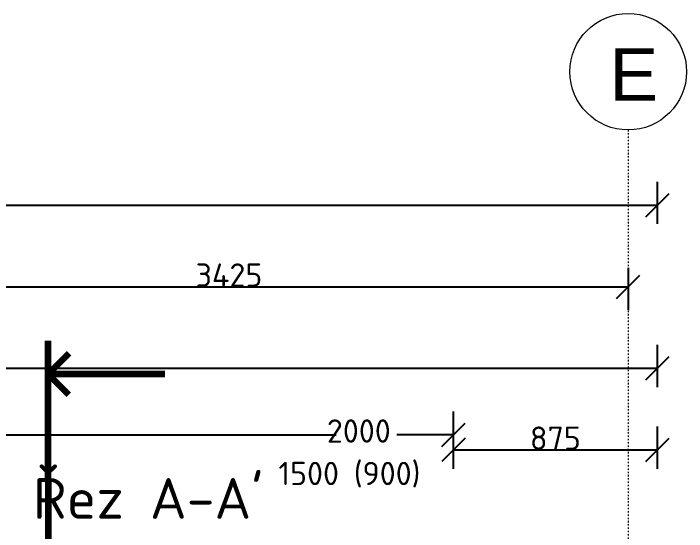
# Model space of a CAD drawing. Extents: x 43000 to 200282, y 3579 to 63943.
# Drawn here: x 59344 to 62230, y 24282 to 26506 of the extents above; entities that cross this region are included whole.
import ezdxf

# ---------------------------------------------------------------- set-up
doc = ezdxf.new("R2010")
doc.units = 0
doc.header["$MEASUREMENT"] = 0
doc.linetypes.add('Bodkočiarkovaná 6mm', pattern=[14, 6, -4, 0, -4])
doc.linetypes.add('Čiarkovaná rez', pattern=[11, 7, -2, 0, -2])
doc.layers.get('Defpoints').update_dxf_attribs({"color": 242, "linetype": 'CONTINUOUS'})
for name, color, linetype, lineweight in [('Dimensions', 7, 'CONTINUOUS', 9), ('Grids', 7, 'CONTINUOUS', 9), ('Grids-1', 7, 'Bodkočiarkovaná 6mm', 9), ('Sections', 7, 'CONTINUOUS', 9), ('Sections-1', 7, 'Čiarkovaná rez', 100), ('Sections-2', 7, 'CONTINUOUS', 100), ('Window Tags', 7, 'CONTINUOUS', 9)]:
    doc.layers.add(name, color=color, linetype=linetype, lineweight=lineweight)
doc.layers.add('koty', color=7, linetype='CONTINUOUS')
doc.styles.add('ISOCPEUR', font='arial.ttf')
doc.styles.add('ISOCPEUR_2', font='isocpeur.ttf', dxfattribs={"height": 100})
doc.styles.add('ISOCPEUR_B', font='', dxfattribs={"height": 175})
doc.styles.get('ISOCPEUR_B').set_extended_font_data('ISOCPEUR', bold=True)
doc.dimstyles.new('CS_Priebežná_-_2_0_mm__stavbárska_čiarka_čERVENA', dxfattribs={"dimscale": 304.8, "dimtxt": 99.598118, "dimasz": 0.328084, "dimexe": 0.328084, "dimexo": 0.0625, "dimgap": 0, "dimtad": 1, "dimdec": 0, "dimrnd": 5, "dimzin": 0, "dimdsep": 46, "dimtxsty": 'ISOCPEUR_2', "dimblk1": 'OBLIQUE', "dimblk2": 'OBLIQUE', "dimsah": 1, "dimcen": 0.09, "dimazin": 0, "dimtfac": 1, "dimtdec": 4, "dimtix": 1, "dimtmove": 0, "dimatfit": 3, "dimfxl": 0.328084, "dimfxlon": 1, "dimtvp": 1, "dimtolj": 1, "dimtzin": 0, "dimarcsym": 2})
doc.dimstyles.new('CS_Priebežná_-_2_0_mm__stavbárska_čiarka_čERVENA_1', dxfattribs={"dimscale": 304.8, "dimtxt": 99.598118, "dimasz": 0.328084, "dimexe": 0.328084, "dimexo": 0.0625, "dimgap": 0, "dimtad": 1, "dimdec": 0, "dimrnd": 5, "dimzin": 0, "dimdsep": 46, "dimtxsty": 'ISOCPEUR_2', "dimblk1": 'OBLIQUE', "dimblk2": 'OBLIQUE', "dimsah": 1, "dimcen": 0.09, "dimazin": 0, "dimtfac": 1, "dimtdec": 4, "dimtix": 1, "dimtmove": 2, "dimatfit": 3, "dimfxl": 0.328084, "dimfxlon": 1, "dimtvp": 1, "dimtolj": 1, "dimtzin": 0, "dimarcsym": 2})

# ---------------------------------------------------------------- blocks, each defined once
blk = doc.blocks.new('Grid - 10mm-533212-PODLAHA 1NP')
at = {"layer": 'Grids'}
blk.add_circle((0, 0), 5, dxfattribs=at)
blk = doc.blocks.new('Section - Názov pohladu vlavo-25017-PODLAHA 1NP')
at = {"layer": 'Sections-2'}
for p, q in [((0, 0), (-12, 0)), ((-9.143, 0), (-10.939, -1.797)), ((-9.143, 0), (-7.399, -1.744)), ((-9.143, -10), (-9.143, 0))]:
    blk.add_line(p, q, dxfattribs=at)
blk = doc.blocks.new('_Oblique')
at = {"layer": 'koty', "color": 0, "lineweight": -2}
blk.add_line((-0.5, -0.5), (0.5, 0.5), dxfattribs=at)
blk = doc.blocks.new('*D391')
at = {"layer": 'Defpoints', "color": 0, "transparency": 16777216}
for p in [(62105.2, 24983), (54055.2, 24883), (62105.2, 24883)]:
    blk.add_point(p, dxfattribs=at)
at = {"layer": 'Dimensions', "color": 0, "lineweight": -2, "transparency": 16777216}
for p, q in [((54055.2, 24902.1), (54055.2, 25083)), ((62105.2, 24902.1), (62105.2, 25083)), ((54055.2, 24983), (62105.2, 24983))]:
    blk.add_line(p, q, dxfattribs=at)
at = {"layer": 'Dimensions', "color": 0, "lineweight": -2, "transparency": 16777216, "xscale": 100, "yscale": 100, "zscale": 100, "rotation": 180}
blk.add_blockref('_Oblique', (54055.2, 24983), dxfattribs=at)
at = {"layer": 'Dimensions', "color": 0, "lineweight": -2, "transparency": 16777216, "xscale": 100, "yscale": 100, "zscale": 100}
blk.add_blockref('_Oblique', (62105.2, 24983), dxfattribs=at)
at = {"layer": 'Dimensions', "color": 0, "transparency": 16777216, "insert": (58080.2, 25033), "char_height": 100, "width": 340.166, "attachment_point": 5, "style": 'ISOCPEUR_2'}
blk.add_mtext('\\A1;8050', dxfattribs=at)
blk = doc.blocks.new('*D392')
at = {"layer": 'Defpoints', "color": 0, "transparency": 16777216}
for p in [(62105.2, 25683), (46369.8, 25583), (62105.2, 25583)]:
    blk.add_point(p, dxfattribs=at)
at = {"layer": 'Dimensions', "color": 0, "lineweight": -2, "transparency": 16777216}
for p, q in [((46369.8, 25602.1), (46369.8, 25783)), ((62105.2, 25602.1), (62105.2, 25783)), ((46369.8, 25683), (62105.2, 25683))]:
    blk.add_line(p, q, dxfattribs=at)
at = {"layer": 'Dimensions', "color": 0, "lineweight": -2, "transparency": 16777216, "xscale": 100, "yscale": 100, "zscale": 100, "rotation": 180}
blk.add_blockref('_Oblique', (46369.8, 25683), dxfattribs=at)
at = {"layer": 'Dimensions', "color": 0, "lineweight": -2, "transparency": 16777216, "xscale": 100, "yscale": 100, "zscale": 100}
blk.add_blockref('_Oblique', (62105.2, 25683), dxfattribs=at)
at = {"layer": 'Dimensions', "color": 0, "transparency": 16777216, "insert": (54237.5, 25733), "char_height": 100, "width": 399.925, "attachment_point": 5, "style": 'ISOCPEUR_2'}
blk.add_mtext('\\A1;15735', dxfattribs=at)
blk = doc.blocks.new('*D396')
at = {"layer": 'Defpoints', "color": 0, "transparency": 16777216}
for p in [(58555.3, 25433), (61980.2, 25433), (61980.2, 25333)]:
    blk.add_point(p, dxfattribs=at)
at = {"layer": 'Dimensions', "color": 0, "lineweight": -2, "transparency": 16777216}
for p, q in [((58555.3, 25414), (58555.3, 25233)), ((61980.2, 25414), (61980.2, 25233)), ((58555.3, 25333), (61980.2, 25333))]:
    blk.add_line(p, q, dxfattribs=at)
at = {"layer": 'Dimensions', "color": 0, "lineweight": -2, "transparency": 16777216, "xscale": 100, "yscale": 100, "zscale": 100, "rotation": 180}
blk.add_blockref('_Oblique', (58555.3, 25333), dxfattribs=at)
at = {"layer": 'Dimensions', "color": 0, "lineweight": -2, "transparency": 16777216, "xscale": 100, "yscale": 100, "zscale": 100}
blk.add_blockref('_Oblique', (61980.2, 25333), dxfattribs=at)
at = {"layer": 'Dimensions', "color": 0, "transparency": 16777216, "insert": (60267.8, 25383), "char_height": 100, "width": 351.658, "attachment_point": 5, "style": 'ISOCPEUR_2'}
blk.add_mtext('\\A1;3425', dxfattribs=at)
blk = doc.blocks.new('*D412')
at = {"layer": 'Defpoints', "color": 0, "transparency": 16777216}
for p in [(61230.2, 24697), (59230.2, 24533), (61230.2, 24533)]:
    blk.add_point(p, dxfattribs=at)
at = {"layer": 'Dimensions', "color": 0, "lineweight": -2, "transparency": 16777216}
for p, q in [((59230.2, 24552.1), (59230.2, 24797)), ((61230.2, 24552.1), (61230.2, 24797)), ((59230.2, 24697), (60728, 24697)), ((61230.2, 24697), (60988, 24697))]:
    blk.add_line(p, q, dxfattribs=at)
at = {"layer": 'Dimensions', "color": 0, "lineweight": -2, "transparency": 16777216, "xscale": 100, "yscale": 100, "zscale": 100, "rotation": 180}
blk.add_blockref('_Oblique', (59230.2, 24697), dxfattribs=at)
at = {"layer": 'Dimensions', "color": 0, "lineweight": -2, "transparency": 16777216, "xscale": 100, "yscale": 100, "zscale": 100}
blk.add_blockref('_Oblique', (61230.2, 24697), dxfattribs=at)
at = {"layer": 'Dimensions', "color": 0, "transparency": 16777216, "insert": (60687.9, 24763.7), "char_height": 100, "width": 340.166, "attachment_point": 1, "line_spacing_factor": 1.149209, "style": 'ISOCPEUR_2'}
blk.add_mtext('\\A1;2000', dxfattribs=at)
blk = doc.blocks.new('*D413')
at = {"layer": 'Defpoints', "color": 0, "transparency": 16777216}
for p in [(62105.2, 24633), (61230.2, 24533), (62105.2, 24533)]:
    blk.add_point(p, dxfattribs=at)
at = {"layer": 'Dimensions', "color": 0, "lineweight": -2, "transparency": 16777216}
for p, q in [((61230.2, 24552.1), (61230.2, 24733)), ((62105.2, 24552.1), (62105.2, 24733)), ((61230.2, 24633), (62105.2, 24633))]:
    blk.add_line(p, q, dxfattribs=at)
at = {"layer": 'Dimensions', "color": 0, "lineweight": -2, "transparency": 16777216, "xscale": 100, "yscale": 100, "zscale": 100, "rotation": 180}
blk.add_blockref('_Oblique', (61230.2, 24633), dxfattribs=at)
at = {"layer": 'Dimensions', "color": 0, "lineweight": -2, "transparency": 16777216, "xscale": 100, "yscale": 100, "zscale": 100}
blk.add_blockref('_Oblique', (62105.2, 24633), dxfattribs=at)
at = {"layer": 'Dimensions', "color": 0, "transparency": 16777216, "insert": (61667.7, 24683), "char_height": 100, "width": 255.124, "attachment_point": 5, "style": 'ISOCPEUR_2'}
blk.add_mtext('\\A1;875', dxfattribs=at)

msp = doc.modelspace()

# ---------------------------------------------------------------- linework, layer by layer
at = {"layer": 'Grids-1'}
msp.add_line((61980.2, 26005.6), (61980.2, 8226.1), dxfattribs=at)
at = {"layer": 'Sections-2'}
msp.add_line((59492.4, 24501.1), (59492.4, 22287), dxfattribs=at)

# ---------------------------------------------------------------- block references
at = {"layer": 'Grids', "xscale": 49.99999999999998, "yscale": 49.99999999999998, "zscale": 49.99999999999998, "rotation": 180}
msp.add_blockref('Grid - 10mm-533212-PODLAHA 1NP', (61980.2, 26255.6), dxfattribs=at)
at = {"layer": 'Sections-1', "extrusion": (0, 0, -1), "xscale": 49.99999999999998, "yscale": 49.99999999999998, "zscale": 49.99999999999998, "rotation": 270.0000000000005}
msp.add_blockref('Section - Názov pohladu vlavo-25017-PODLAHA 1NP', (-59492.4, 24501.1), dxfattribs=at)

# ---------------------------------------------------------------- texts
at = {"layer": 'Grids', "insert": (61899.3, 26356.2), "char_height": 225, "width": 192.405, "attachment_point": 1, "style": 'ISOCPEUR'}
msp.add_mtext('E', dxfattribs=at)
at = {"layer": 'Sections', "insert": (59427.3, 24512.2), "char_height": 175, "width": 1238.607, "attachment_point": 1, "style": 'ISOCPEUR_B'}
msp.add_mtext("Řez A-A'", dxfattribs=at)
at = {"layer": 'Window Tags', "insert": (60479.8, 24581.5), "char_height": 100, "width": 761.603, "attachment_point": 1, "style": 'ISOCPEUR_2'}
msp.add_mtext('1500 (900)', dxfattribs=at)

# ---------------------------------------------------------------- dimensions: what is measured, and where the dimension line sits
at = {"layer": 'Dimensions'}
for base, p1, p2, override, picture, middle in [((62105.2, 25683), (46369.8, 25583), (62105.2, 25583), {"dimpost": '<>', "dimfxl": 15735.452087}, '*D392', (54237.5, 25733)), ((61980.2, 25333), (58555.3, 25433), (61980.2, 25433), {"dimpost": '<>', "dimfxl": 3424.925598}, '*D396', (60267.8, 25383)), ((62105.2, 24983), (54055.2, 24883), (62105.2, 24883), {"dimpost": '<>', "dimfxl": 8050.013045}, '*D391', (58080.2, 25033)), ((62105.2, 24633), (61230.2, 24533), (62105.2, 24533), {"dimpost": '<>', "dimfxl": 875.053389}, '*D413', (61667.7, 24683))]:
    dim = msp.add_linear_dim(base=base, p1=p1, p2=p2, dimstyle='CS_Priebežná_-_2_0_mm__stavbárska_čiarka_čERVENA', override=override, dxfattribs=at)
    dim.commit()
    dim.dimension.update_dxf_attribs({"geometry": picture, "text_midpoint": middle})
dim = msp.add_linear_dim(base=(61230.2, 24697), p1=(59230.2, 24533), p2=(61230.2, 24533), dimstyle='CS_Priebežná_-_2_0_mm__stavbárska_čiarka_čERVENA_1', override={"dimpost": '<>', "dimfxl": 2000}, dxfattribs=at)
dim.commit()
dim.dimension.update_dxf_attribs({"geometry": '*D412', "text_midpoint": (60858, 24697), "dimtype": 160})

doc.saveas('drawing.dxf')
